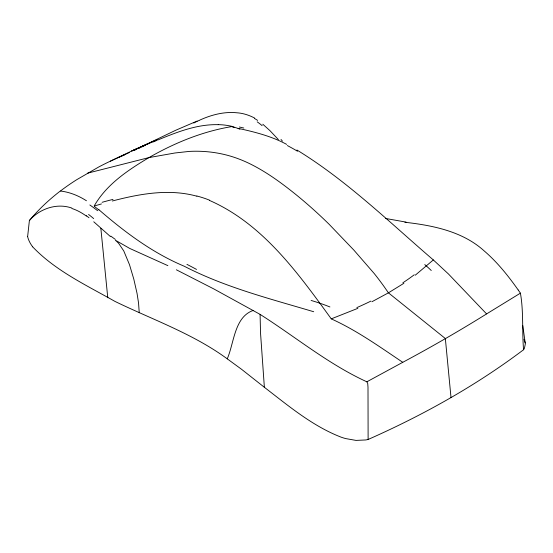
<?xml version="1.0" encoding="UTF-8"?>
<svg xmlns="http://www.w3.org/2000/svg" width="553" height="553" viewBox="0 0 553 553"><rect width="100%" height="100%" fill="white"/><g stroke="black" fill="none" stroke-linecap="round" stroke-linejoin="round"><path stroke-width="0.83" d="M176.386 269.795L213.811 288.936L260.083 314.374L260.539 333.127L264.369 387.294C288.493 405.847 312.417 426.045 341.118 437.16A52.639 30.387 0 0 0 345.59 438.564L356.014 440.402L365.678 439.96A26.496 15.297 0 0 0 368.118 439.476C422.934 415.227 475.635 385.849 523.567 349.731A26.496 15.297 0 0 0 524.403 348.321L525.336 343.938L522.785 325.565M27.65 236.414L29.392 220.495C39.65 208.73 56.745 202.778 71.807 208.052M264.369 387.294L241.585 369.314L227.255 358.842C234.154 343.019 234.341 317.063 253.136 310.468M523.567 349.731C521.97 330.977 523.712 311.553 520.408 293.152L486.592 313.917L448.469 273.998L433.331 259.938L415.262 275.194M403.877 283.302L388.427 292.834L371.913 301.751M486.592 313.917C459.19 330.984 431.222 347.084 402.764 362.312L366.86 381.805C328.288 364.157 295.606 336.936 260.083 314.374M129.298 152.559L118.487 157.487A276.673 159.734 0 0 0 98.724 166.985L76.867 179.607A276.673 159.734 0 0 0 60.408 191.02C69.733 192.105 78.581 195.714 86.448 200.767M193.84 123.029L194.221 122.828M194.981 122.434L195.361 122.241M196.121 121.854L196.509 121.66M196.889 121.473L199.191 120.374M133.377 150.582L175.515 130.349L197.144 121.045M110.413 161.151L131.69 151.004L156.997 139.798L131.69 151.004L148.176 143.676M199.578 120.195C211.163 114.906 224.006 111.464 236.822 112.777A62.047 44.199 66.2 0 1 254.663 118.079M133.729 150.554L136.66 149.241M138.126 148.577L140.317 147.589M141.838 146.918L144.119 145.916M357.86 308.332L331.261 318.867C298.115 273.182 262.82 223.827 209.532 200.442M153.146 141.976L156.112 140.711M157.598 140.075C176.863 132.174 197.034 124.072 218.235 124.681M101.462 203.926L94.148 206.048C106.48 184.37 128.047 170.082 148.971 157.591C174.624 142.861 202.516 131.455 231.797 126.575A84.208 72.146 86.7 0 1 238.488 128.6M87.574 173.172L148.971 157.591L175.004 152.981L189.167 151.418A286.357 165.333 60 0 1 199.972 151.294C212.393 151.674 224.774 153.914 236.477 158.103A170.317 98.33 60 0 1 248.124 162.921C265.205 171.05 280.592 182.262 295.288 194.062A352.054 203.262 60 0 1 329.118 224.276L353.837 250.074L374.139 273.438A175.004 101.04 60 0 1 384.501 287.173L388.427 292.834L445.345 338.533L451.013 397.593M112.294 201.002C139.688 193.861 168.969 188.469 196.861 196.204M404.9 222.258C432.792 225.437 462.474 231.299 484.041 250.792C497.251 262.087 508.166 275.76 518.154 289.91M406.151 222.126L385.51 218.449M238.122 128.351C254.802 131.98 271.53 136.204 286.648 144.368M234.196 127.294L231.797 126.575M313.703 311.733C269.864 298.696 225.244 287.394 184.322 266.269C152.365 252.866 124.563 231.963 98.558 209.421M238.481 128.642L239.898 129.188M227.255 358.842C193.094 333.763 152.752 319.738 114.962 301.406C86.455 285.244 55.48 270.818 32.648 246.825M331.261 318.867C356.768 330.397 379.614 346.772 402.764 362.312M167.87 265.64L129.706 248.421L115.349 240.196L118.584 243.237L123.789 250.986L129.506 264.714L133.791 279.085L137.054 293.429L138.547 303.03L139.245 312.749M254.594 118.508L257.643 120.388M296.899 150.001C346.904 180.624 389.063 221.912 433.331 259.938M86.309 215.663L89.012 217.744M110.4 236.546L93.761 221.788M262.786 124.197L269.954 130.66L278.38 139.563M366.86 381.805L367.717 383.436L368.001 387.273L368.118 439.476M518.23 290.014L520.408 293.152M523.988 339.639L524.389 340.434M524.534 340.759L525.205 342.915M107.773 297.749L100.846 228.299M29.44 220.509A299.74 173.054 0 0 1 60.346 190.992M72.008 208.55A62.047 26.081 55.2 0 1 86.372 216.057M88.57 214.46A67.888 27.588 54.7 0 1 93.671 218.601M115.294 239.366A104.455 95.247 -9.1 0 1 110.821 236.096M186.935 264.355A203.02 48.885 19.6 0 1 196.55 269.422M94.528 206.573A84.208 12.532 46.5 0 1 98.932 209.967M89.856 204.983A88.058 12.055 45.3 0 1 97.611 210.7M102.111 202.294A403.911 194.31 -34.8 0 1 112.992 199.391M196.882 195.997A163.612 127.563 81.5 0 1 209.58 200.179M311.118 300.459A194.227 114.395 46.7 0 1 329.913 306.95M281.014 139.46A104.455 46.169 34.7 0 1 282.417 141.119M218.235 124.639A88.058 75.526 89.3 0 1 231.838 126.333M243.79 128.026A403.911 37.003 -1.3 0 1 239.401 127.01M287.332 145.557A163.612 47.385 46.2 0 1 297.535 151.252M424.773 264.569A194.227 105.886 72.8 0 1 431.264 270.507M414.273 274.772A273.548 155.448 -0.9 0 1 402.861 282.804M370.897 301.095A273.548 154.978 -0.8 0 1 356.872 307.599M257.2 121.84A67.888 49.037 67 0 1 262.157 125.683M118.446 157.453A299.74 173.054 0 0 1 124.536 154.881M32.682 246.811A64.991 37.521 0 0 1 27.581 236.421"/></g></svg>
